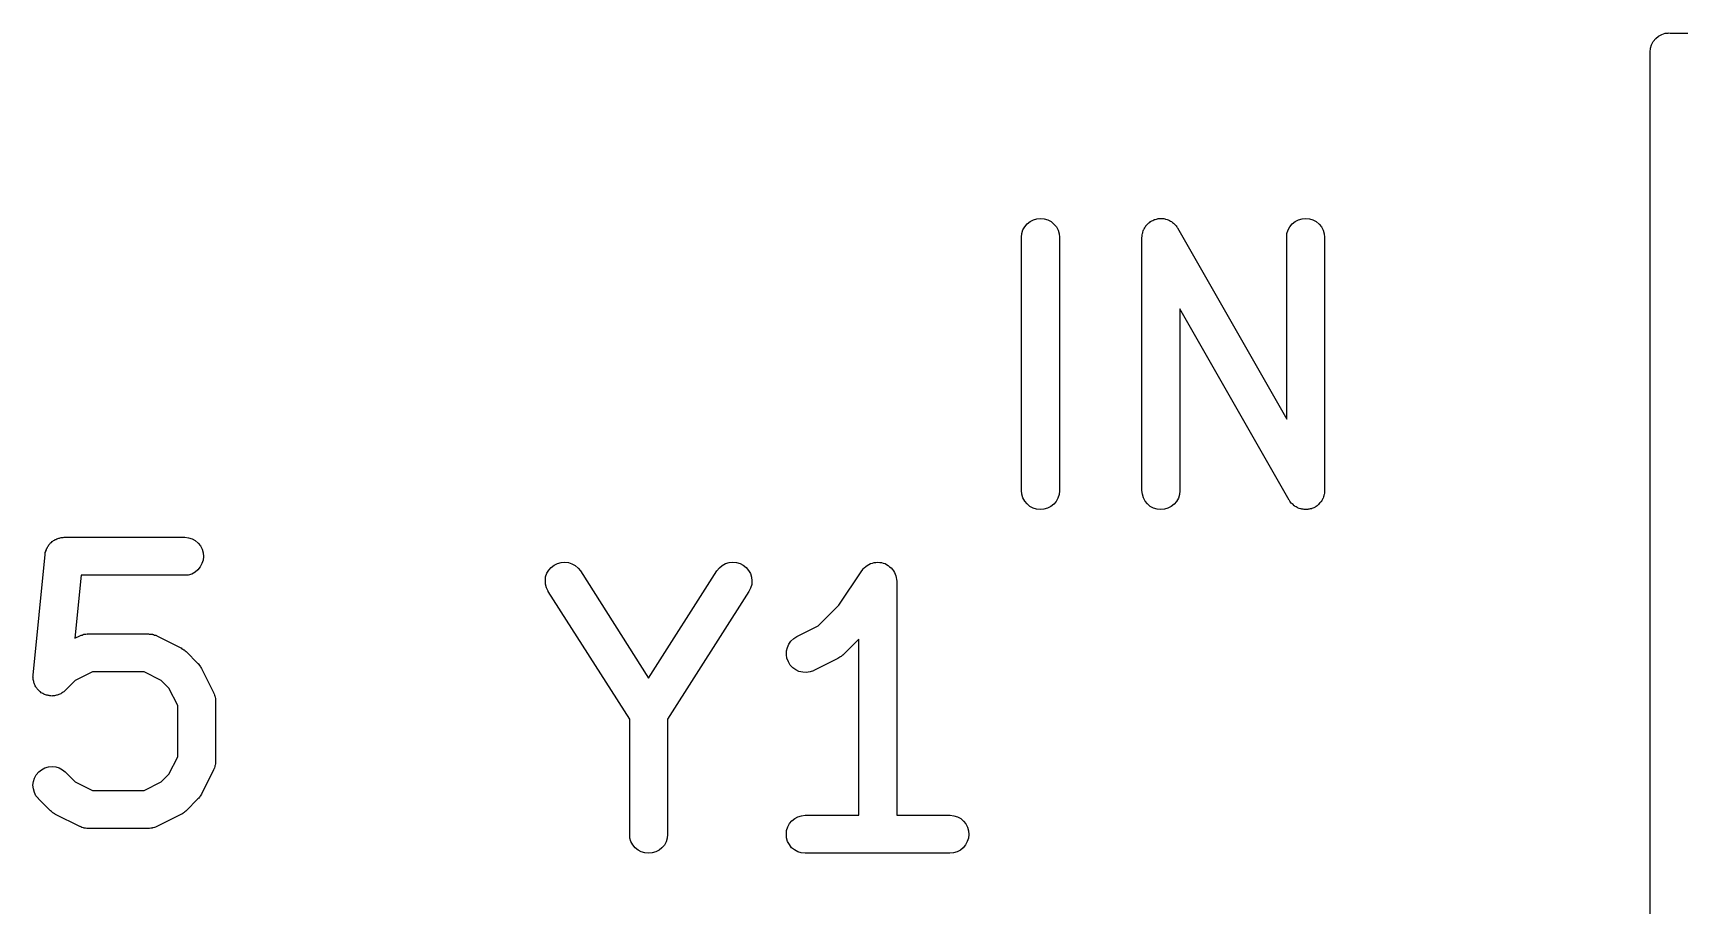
# Model space of a CAD drawing. Extents: x 123.1 to 175.8, y -128.4 to -81.3.
# Drawn here: x 156.51 to 163.02, y -103.04 to -99.59 of the extents above; entities that cross this region are included whole.
import ezdxf

# ---------------------------------------------------------------- set-up
doc = ezdxf.new("R2010")
doc.units = 0
doc.header["$MEASUREMENT"] = 0
doc.layers.add('BLACK', color=7, linetype='CONTINUOUS')

msp = doc.modelspace()

# ---------------------------------------------------------------- linework, layer by layer
at = {"layer": 'BLACK', "linetype": 'CONTINUOUS'}
for p, q in [((162.904, -99.6513), (162.908, -99.6372)), ((162.908, -99.6372), (162.915, -99.6241)), ((162.915, -99.6241), (162.925, -99.6127)), ((162.925, -99.6127), (162.936, -99.6033)), ((162.936, -99.6033), (162.949, -99.5964)), ((162.949, -99.5964), (162.963, -99.5921)), ((162.963, -99.5921), (162.974, -99.591)), ((162.974, -99.591), (162.978, -99.5906)), ((162.978, -99.5906), (162.982, -99.591)), ((162.982, -99.591), (173.134, -99.591)), ((162.903, -99.666), (162.904, -99.6513)), ((162.903, -99.6697), (162.903, -99.666)), ((162.903, -109.822), (162.903, -99.6697)), ((160.425, -100.369), (160.432, -100.356)), ((160.432, -100.356), (160.442, -100.345)), ((160.442, -100.345), (160.453, -100.336)), ((160.453, -100.336), (160.466, -100.329)), ((160.466, -100.329), (160.48, -100.325)), ((160.48, -100.325), (160.495, -100.323)), ((160.495, -100.323), (160.509, -100.325)), ((160.509, -100.325), (160.523, -100.329)), ((160.523, -100.329), (160.536, -100.336)), ((160.536, -100.336), (160.547, -100.346)), ((160.547, -100.346), (160.557, -100.357)), ((160.557, -100.357), (160.564, -100.37)), ((160.903, -100.367), (160.904, -100.364)), ((160.904, -100.364), (160.906, -100.36)), ((160.906, -100.36), (160.908, -100.356)), ((160.908, -100.356), (160.91, -100.354)), ((160.91, -100.354), (160.911, -100.352)), ((160.911, -100.352), (160.915, -100.348)), ((160.915, -100.348), (160.918, -100.345)), ((160.918, -100.345), (160.92, -100.343)), ((160.92, -100.343), (160.922, -100.341)), ((160.922, -100.341), (160.926, -100.339)), ((160.926, -100.339), (160.929, -100.336)), ((160.929, -100.336), (160.932, -100.334)), ((160.932, -100.334), (160.934, -100.333)), ((160.934, -100.333), (160.938, -100.331)), ((160.938, -100.331), (160.942, -100.329)), ((160.942, -100.329), (160.945, -100.328)), ((160.945, -100.328), (160.947, -100.327)), ((160.947, -100.327), (160.952, -100.326)), ((160.952, -100.326), (160.956, -100.325)), ((160.956, -100.325), (160.959, -100.324)), ((160.959, -100.324), (160.961, -100.324)), ((160.961, -100.324), (160.966, -100.324)), ((160.966, -100.324), (160.971, -100.323)), ((160.971, -100.323), (160.973, -100.324)), ((160.973, -100.324), (160.976, -100.324)), ((160.976, -100.324), (160.981, -100.324)), ((160.981, -100.324), (160.985, -100.325)), ((160.985, -100.325), (160.988, -100.326)), ((160.988, -100.326), (160.99, -100.326)), ((160.99, -100.326), (160.995, -100.328)), ((160.995, -100.328), (160.999, -100.329)), ((160.999, -100.329), (161.002, -100.33)), ((161.002, -100.33), (161.004, -100.331)), ((161.004, -100.331), (161.008, -100.334)), ((161.008, -100.334), (161.012, -100.336)), ((161.012, -100.336), (161.014, -100.338)), ((161.014, -100.338), (161.016, -100.339)), ((161.016, -100.339), (161.02, -100.342)), ((161.02, -100.342), (161.024, -100.346)), ((161.024, -100.346), (161.025, -100.347)), ((161.025, -100.347), (161.027, -100.349)), ((161.027, -100.349), (161.03, -100.353)), ((161.03, -100.353), (161.033, -100.357)), ((161.033, -100.357), (161.034, -100.359)), ((161.034, -100.359), (161.035, -100.361)), ((161.035, -100.361), (161.467, -101.116)), ((161.473, -100.369), (161.48, -100.356)), ((161.48, -100.356), (161.489, -100.345)), ((161.489, -100.345), (161.501, -100.336)), ((161.501, -100.336), (161.514, -100.329)), ((161.514, -100.329), (161.528, -100.325)), ((161.528, -100.325), (161.542, -100.323)), ((161.542, -100.323), (161.557, -100.325)), ((161.557, -100.325), (161.571, -100.329)), ((161.571, -100.329), (161.584, -100.336)), ((161.584, -100.336), (161.595, -100.346)), ((161.595, -100.346), (161.604, -100.357)), ((161.604, -100.357), (161.611, -100.37)), ((160.419, -100.397), (160.421, -100.383)), ((160.419, -100.398), (160.419, -100.397)), ((160.419, -101.398), (160.419, -100.398)), ((160.421, -100.383), (160.425, -100.369)), ((160.564, -100.37), (160.568, -100.384)), ((160.568, -100.384), (160.569, -100.398)), ((160.569, -100.398), (160.569, -101.398)), ((160.895, -100.397), (160.896, -100.395)), ((160.895, -100.398), (160.895, -100.397)), ((160.895, -101.398), (160.895, -100.398)), ((160.896, -100.388), (160.897, -100.383)), ((160.896, -100.392), (160.896, -100.388)), ((160.896, -100.395), (160.896, -100.392)), ((160.897, -100.383), (160.898, -100.38)), ((160.898, -100.378), (160.9, -100.373)), ((160.898, -100.38), (160.898, -100.378)), ((160.9, -100.373), (160.901, -100.369)), ((160.901, -100.369), (160.903, -100.367)), ((161.467, -100.397), (161.468, -100.383)), ((161.467, -100.398), (161.467, -100.397)), ((161.467, -101.116), (161.467, -100.398)), ((161.468, -100.383), (161.473, -100.369)), ((161.611, -100.37), (161.615, -100.384)), ((161.615, -100.384), (161.617, -100.398)), ((161.617, -100.398), (161.617, -101.398)), ((161.477, -101.436), (161.045, -100.681)), ((161.045, -100.681), (161.045, -101.398)), ((160.421, -101.413), (160.419, -101.398)), ((160.569, -101.399), (160.568, -101.414)), ((160.569, -101.398), (160.569, -101.399)), ((160.897, -101.413), (160.895, -101.398)), ((161.045, -101.399), (161.044, -101.414)), ((161.045, -101.398), (161.045, -101.399)), ((161.617, -101.404), (161.616, -101.409)), ((161.617, -101.398), (161.617, -101.399)), ((161.617, -101.399), (161.617, -101.402)), ((161.617, -101.402), (161.617, -101.404)), ((160.425, -101.427), (160.421, -101.413)), ((160.432, -101.44), (160.425, -101.427)), ((160.441, -101.451), (160.432, -101.44)), ((160.452, -101.461), (160.441, -101.451)), ((160.465, -101.468), (160.452, -101.461)), ((160.479, -101.472), (160.465, -101.468)), ((160.522, -101.468), (160.508, -101.472)), ((160.535, -101.461), (160.522, -101.468)), ((160.547, -101.452), (160.535, -101.461)), ((160.556, -101.441), (160.547, -101.452)), ((160.563, -101.428), (160.556, -101.441)), ((160.568, -101.414), (160.563, -101.428)), ((160.901, -101.427), (160.897, -101.413)), ((160.908, -101.44), (160.901, -101.427)), ((160.917, -101.451), (160.908, -101.44)), ((160.928, -101.461), (160.917, -101.451)), ((160.941, -101.468), (160.928, -101.461)), ((160.955, -101.472), (160.941, -101.468)), ((160.998, -101.468), (160.984, -101.472)), ((161.011, -101.461), (160.998, -101.468)), ((161.023, -101.452), (161.011, -101.461)), ((161.032, -101.441), (161.023, -101.452)), ((161.039, -101.428), (161.032, -101.441)), ((161.044, -101.414), (161.039, -101.428)), ((161.478, -101.438), (161.477, -101.436)), ((161.479, -101.44), (161.478, -101.438)), ((161.482, -101.444), (161.479, -101.44)), ((161.485, -101.448), (161.482, -101.444)), ((161.487, -101.449), (161.485, -101.448)), ((161.489, -101.451), (161.487, -101.449)), ((161.492, -101.454), (161.489, -101.451)), ((161.496, -101.458), (161.492, -101.454)), ((161.498, -101.459), (161.496, -101.458)), ((161.5, -101.461), (161.498, -101.459)), ((161.504, -101.463), (161.5, -101.461)), ((161.508, -101.465), (161.504, -101.463)), ((161.511, -101.466), (161.508, -101.465)), ((161.513, -101.468), (161.511, -101.466)), ((161.517, -101.469), (161.513, -101.468)), ((161.522, -101.471), (161.517, -101.469)), ((161.565, -101.47), (161.56, -101.471)), ((161.567, -101.469), (161.565, -101.47)), ((161.57, -101.468), (161.567, -101.469)), ((161.574, -101.466), (161.57, -101.468)), ((161.579, -101.464), (161.574, -101.466)), ((161.581, -101.462), (161.579, -101.464)), ((161.583, -101.461), (161.581, -101.462)), ((161.587, -101.458), (161.583, -101.461)), ((161.591, -101.455), (161.587, -101.458)), ((161.592, -101.454), (161.591, -101.455)), ((161.594, -101.452), (161.592, -101.454)), ((161.597, -101.448), (161.594, -101.452)), ((161.601, -101.445), (161.597, -101.448)), ((161.602, -101.443), (161.601, -101.445)), ((161.604, -101.441), (161.602, -101.443)), ((161.606, -101.437), (161.604, -101.441)), ((161.609, -101.432), (161.606, -101.437)), ((161.61, -101.43), (161.609, -101.432)), ((161.611, -101.428), (161.61, -101.43)), ((161.612, -101.423), (161.611, -101.428)), ((161.614, -101.419), (161.612, -101.423)), ((161.615, -101.414), (161.614, -101.416)), ((161.614, -101.416), (161.614, -101.419)), ((161.616, -101.409), (161.615, -101.414)), ((160.494, -101.473), (160.479, -101.472)), ((160.508, -101.472), (160.494, -101.473)), ((160.97, -101.473), (160.955, -101.472)), ((160.984, -101.472), (160.97, -101.473)), ((161.524, -101.471), (161.522, -101.471)), ((161.527, -101.472), (161.524, -101.471)), ((161.532, -101.472), (161.527, -101.472)), ((161.536, -101.473), (161.532, -101.472)), ((161.539, -101.473), (161.536, -101.473)), ((161.541, -101.473), (161.539, -101.473)), ((161.546, -101.473), (161.541, -101.473)), ((161.551, -101.473), (161.546, -101.473)), ((161.553, -101.472), (161.551, -101.473)), ((161.556, -101.472), (161.553, -101.472)), ((161.56, -101.471), (161.556, -101.472)), ((156.586, -101.603), (156.589, -101.6)), ((156.589, -101.6), (156.592, -101.598)), ((156.592, -101.598), (156.594, -101.596)), ((156.594, -101.596), (156.598, -101.594)), ((156.598, -101.594), (156.601, -101.592)), ((156.601, -101.592), (156.604, -101.591)), ((156.604, -101.591), (156.607, -101.589)), ((156.607, -101.589), (156.611, -101.588)), ((156.611, -101.588), (156.615, -101.586)), ((156.615, -101.586), (156.618, -101.586)), ((156.618, -101.586), (156.621, -101.585)), ((156.621, -101.585), (156.625, -101.584)), ((156.625, -101.584), (156.629, -101.584)), ((156.629, -101.584), (156.633, -101.584)), ((156.633, -101.584), (156.636, -101.583)), ((156.636, -101.583), (157.112, -101.583)), ((157.112, -101.583), (157.113, -101.583)), ((157.113, -101.583), (157.128, -101.585)), ((157.128, -101.585), (157.142, -101.589)), ((157.142, -101.589), (157.154, -101.596)), ((157.154, -101.596), (157.166, -101.606)), ((156.514, -102.127), (156.561, -101.651)), ((156.561, -101.65), (156.562, -101.647)), ((156.561, -101.651), (156.561, -101.65)), ((156.562, -101.643), (156.564, -101.639)), ((156.562, -101.647), (156.562, -101.643)), ((156.564, -101.636), (156.566, -101.633)), ((156.564, -101.639), (156.564, -101.636)), ((156.566, -101.633), (156.567, -101.629)), ((156.567, -101.629), (156.569, -101.626)), ((156.569, -101.626), (156.57, -101.622)), ((156.57, -101.622), (156.572, -101.619)), ((156.572, -101.619), (156.574, -101.616)), ((156.574, -101.616), (156.576, -101.613)), ((156.576, -101.613), (156.579, -101.61)), ((156.579, -101.61), (156.581, -101.608)), ((156.581, -101.608), (156.583, -101.605)), ((156.583, -101.605), (156.586, -101.603)), ((157.166, -101.606), (157.175, -101.617)), ((157.175, -101.617), (157.182, -101.63)), ((157.182, -101.63), (157.186, -101.644)), ((157.186, -101.644), (157.187, -101.659)), ((157.187, -101.659), (157.186, -101.673)), ((157.141, -101.728), (157.127, -101.732)), ((157.154, -101.721), (157.141, -101.728)), ((157.165, -101.712), (157.154, -101.721)), ((157.174, -101.7), (157.165, -101.712)), ((157.181, -101.687), (157.174, -101.7)), ((157.186, -101.673), (157.181, -101.687)), ((158.539, -101.739), (158.544, -101.725)), ((158.544, -101.725), (158.551, -101.713)), ((158.551, -101.713), (158.561, -101.702)), ((158.561, -101.702), (158.573, -101.693)), ((158.573, -101.693), (158.586, -101.686)), ((158.586, -101.686), (158.6, -101.682)), ((158.6, -101.682), (158.614, -101.681)), ((158.614, -101.681), (158.629, -101.683)), ((158.629, -101.683), (158.643, -101.688)), ((158.643, -101.688), (158.656, -101.695)), ((158.656, -101.695), (158.667, -101.705)), ((158.667, -101.705), (158.676, -101.716)), ((158.676, -101.716), (158.946, -102.14)), ((158.946, -102.14), (159.216, -101.716)), ((159.216, -101.715), (159.226, -101.704)), ((159.216, -101.716), (159.216, -101.715)), ((159.226, -101.704), (159.237, -101.694)), ((159.237, -101.694), (159.25, -101.687)), ((159.25, -101.687), (159.264, -101.683)), ((159.264, -101.683), (159.278, -101.681)), ((159.278, -101.681), (159.293, -101.683)), ((159.293, -101.683), (159.307, -101.687)), ((159.307, -101.687), (159.32, -101.693)), ((159.32, -101.693), (159.331, -101.702)), ((159.331, -101.702), (159.341, -101.714)), ((159.341, -101.714), (159.348, -101.726)), ((159.348, -101.726), (159.352, -101.74)), ((159.697, -101.851), (159.788, -101.715)), ((159.788, -101.715), (159.789, -101.714)), ((159.789, -101.714), (159.793, -101.708)), ((159.789, -101.714), (159.789, -101.714)), ((159.789, -101.714), (159.789, -101.714)), ((159.789, -101.714), (159.789, -101.714)), ((159.793, -101.708), (159.798, -101.703)), ((159.798, -101.703), (159.804, -101.698)), ((159.798, -101.703), (159.798, -101.703)), ((159.798, -101.703), (159.798, -101.703)), ((159.804, -101.698), (159.81, -101.694)), ((159.81, -101.694), (159.816, -101.69)), ((159.81, -101.694), (159.81, -101.694)), ((159.81, -101.694), (159.81, -101.694)), ((159.816, -101.69), (159.822, -101.687)), ((159.822, -101.687), (159.823, -101.687)), ((159.823, -101.687), (159.83, -101.685)), ((159.823, -101.687), (159.823, -101.687)), ((159.83, -101.685), (159.837, -101.683)), ((159.837, -101.683), (159.844, -101.682)), ((159.837, -101.683), (159.837, -101.683)), ((159.837, -101.683), (159.837, -101.683)), ((159.844, -101.682), (159.851, -101.681)), ((159.851, -101.681), (159.851, -101.681)), ((159.851, -101.681), (159.859, -101.682)), ((159.851, -101.681), (159.851, -101.681)), ((159.859, -101.682), (159.866, -101.683)), ((159.866, -101.683), (159.866, -101.683)), ((159.866, -101.683), (159.866, -101.683)), ((159.866, -101.683), (159.873, -101.685)), ((159.873, -101.685), (159.88, -101.687)), ((159.88, -101.687), (159.88, -101.687)), ((159.88, -101.687), (159.88, -101.687)), ((159.88, -101.687), (159.886, -101.691)), ((159.886, -101.691), (159.893, -101.694)), ((159.893, -101.694), (159.893, -101.694)), ((159.893, -101.694), (159.893, -101.694)), ((159.893, -101.694), (159.898, -101.699)), ((159.898, -101.699), (159.904, -101.704)), ((159.904, -101.704), (159.904, -101.704)), ((159.904, -101.704), (159.904, -101.704)), ((159.904, -101.704), (159.909, -101.71)), ((159.909, -101.71), (159.913, -101.715)), ((159.913, -101.715), (159.913, -101.715)), ((159.913, -101.715), (159.913, -101.715)), ((159.913, -101.715), (159.917, -101.722)), ((159.917, -101.722), (159.92, -101.728)), ((159.92, -101.728), (159.92, -101.728)), ((159.92, -101.728), (159.92, -101.728)), ((159.92, -101.728), (159.922, -101.735)), ((156.704, -101.733), (156.679, -101.982)), ((157.112, -101.733), (156.704, -101.733)), ((157.127, -101.732), (157.112, -101.733)), ((158.538, -101.754), (158.539, -101.739)), ((158.538, -101.768), (158.538, -101.754)), ((158.542, -101.783), (158.538, -101.768)), ((158.549, -101.796), (158.542, -101.783)), ((159.349, -101.784), (159.342, -101.797)), ((159.353, -101.769), (159.349, -101.784)), ((159.352, -101.74), (159.354, -101.755)), ((159.354, -101.755), (159.353, -101.769)), ((159.922, -101.735), (159.924, -101.742)), ((159.924, -101.742), (159.924, -101.742)), ((159.924, -101.742), (159.924, -101.742)), ((159.924, -101.742), (159.925, -101.749)), ((159.925, -101.749), (159.926, -101.756)), ((159.926, -101.756), (159.926, -102.681)), ((158.549, -101.797), (158.549, -101.796)), ((158.871, -102.302), (158.549, -101.797)), ((159.342, -101.797), (159.021, -102.302)), ((159.616, -101.933), (159.697, -101.851)), ((156.679, -101.982), (156.698, -101.972)), ((156.698, -101.972), (156.699, -101.972)), ((156.699, -101.972), (156.701, -101.971)), ((156.701, -101.971), (156.703, -101.97)), ((156.703, -101.97), (156.707, -101.969)), ((156.707, -101.969), (156.712, -101.967)), ((156.712, -101.967), (156.714, -101.966)), ((156.714, -101.966), (156.717, -101.966)), ((156.717, -101.966), (156.722, -101.965)), ((156.722, -101.965), (156.727, -101.964)), ((156.727, -101.964), (156.729, -101.965)), ((156.729, -101.965), (156.731, -101.964)), ((156.731, -101.964), (156.969, -101.964)), ((156.969, -101.964), (156.97, -101.964)), ((156.97, -101.964), (156.972, -101.965)), ((156.972, -101.965), (156.975, -101.965)), ((156.975, -101.965), (156.98, -101.965)), ((156.98, -101.965), (156.985, -101.966)), ((156.985, -101.966), (156.987, -101.967)), ((156.987, -101.967), (156.989, -101.967)), ((156.989, -101.967), (156.994, -101.969)), ((156.994, -101.969), (156.999, -101.97)), ((156.999, -101.97), (157.001, -101.971)), ((157.001, -101.971), (157.003, -101.972)), ((157.003, -101.972), (157.098, -102.02)), ((159.508, -101.993), (159.519, -101.983)), ((159.519, -101.983), (159.531, -101.975)), ((159.531, -101.975), (159.616, -101.933)), ((159.776, -101.985), (159.713, -102.048)), ((159.776, -102.681), (159.776, -101.985)), ((157.098, -102.02), (157.099, -102.02)), ((157.099, -102.02), (157.102, -102.023)), ((157.102, -102.023), (157.106, -102.025)), ((157.106, -102.025), (157.109, -102.027)), ((157.109, -102.027), (157.111, -102.028)), ((157.111, -102.028), (157.114, -102.031)), ((157.114, -102.031), (157.118, -102.034)), ((157.118, -102.034), (157.165, -102.082)), ((159.49, -102.032), (159.494, -102.018)), ((159.49, -102.047), (159.49, -102.032)), ((159.492, -102.061), (159.49, -102.047)), ((159.494, -102.018), (159.5, -102.005)), ((159.5, -102.005), (159.508, -101.993)), ((159.703, -102.055), (159.701, -102.057)), ((159.706, -102.054), (159.703, -102.055)), ((159.709, -102.051), (159.706, -102.054)), ((159.712, -102.048), (159.709, -102.051)), ((159.713, -102.048), (159.712, -102.048)), ((156.749, -102.114), (156.68, -102.149)), ((156.952, -102.114), (156.749, -102.114)), ((157.02, -102.149), (156.952, -102.114)), ((157.165, -102.082), (157.166, -102.082)), ((157.166, -102.082), (157.168, -102.086)), ((157.168, -102.086), (157.171, -102.089)), ((157.171, -102.089), (157.173, -102.091)), ((157.173, -102.091), (157.175, -102.094)), ((157.175, -102.094), (157.177, -102.097)), ((157.177, -102.097), (157.179, -102.101)), ((157.179, -102.101), (157.227, -102.196)), ((159.498, -102.075), (159.492, -102.061)), ((159.505, -102.088), (159.498, -102.075)), ((159.515, -102.098), (159.505, -102.088)), ((159.527, -102.107), (159.515, -102.098)), ((159.54, -102.113), (159.527, -102.107)), ((159.555, -102.116), (159.54, -102.113)), ((159.569, -102.117), (159.555, -102.116)), ((159.584, -102.115), (159.569, -102.117)), ((159.597, -102.11), (159.584, -102.115)), ((159.598, -102.109), (159.597, -102.11)), ((159.694, -102.062), (159.598, -102.109)), ((159.697, -102.059), (159.694, -102.062)), ((159.701, -102.057), (159.697, -102.059)), ((156.513, -102.134), (156.514, -102.131)), ((156.514, -102.138), (156.513, -102.134)), ((156.514, -102.131), (156.514, -102.127)), ((156.514, -102.142), (156.514, -102.138)), ((156.514, -102.145), (156.514, -102.142)), ((156.515, -102.149), (156.514, -102.145)), ((156.516, -102.152), (156.515, -102.149)), ((156.516, -102.156), (156.516, -102.152)), ((156.518, -102.159), (156.516, -102.156)), ((156.519, -102.163), (156.518, -102.159)), ((156.521, -102.166), (156.519, -102.163)), ((156.522, -102.17), (156.521, -102.166)), ((156.524, -102.173), (156.522, -102.17)), ((156.526, -102.176), (156.524, -102.173)), ((156.528, -102.179), (156.526, -102.176)), ((156.53, -102.182), (156.528, -102.179)), ((156.533, -102.184), (156.53, -102.182)), ((156.535, -102.187), (156.533, -102.184)), ((156.68, -102.149), (156.641, -102.188)), ((157.05, -102.179), (157.02, -102.149)), ((157.085, -102.248), (157.05, -102.179)), ((156.538, -102.19), (156.535, -102.187)), ((156.54, -102.192), (156.538, -102.19)), ((156.543, -102.194), (156.54, -102.192)), ((156.546, -102.197), (156.543, -102.194)), ((156.549, -102.198), (156.546, -102.197)), ((156.552, -102.2), (156.549, -102.198)), ((156.556, -102.202), (156.552, -102.2)), ((156.559, -102.204), (156.556, -102.202)), ((156.563, -102.205), (156.559, -102.204)), ((156.566, -102.206), (156.563, -102.205)), ((156.57, -102.207), (156.566, -102.206)), ((156.573, -102.208), (156.57, -102.207)), ((156.577, -102.208), (156.573, -102.208)), ((156.58, -102.209), (156.577, -102.208)), ((156.584, -102.209), (156.58, -102.209)), ((156.588, -102.21), (156.584, -102.209)), ((156.591, -102.209), (156.588, -102.21)), ((156.595, -102.209), (156.591, -102.209)), ((156.598, -102.209), (156.595, -102.209)), ((156.602, -102.208), (156.598, -102.209)), ((156.606, -102.207), (156.602, -102.208)), ((156.609, -102.207), (156.606, -102.207)), ((156.613, -102.205), (156.609, -102.207)), ((156.616, -102.204), (156.613, -102.205)), ((156.619, -102.202), (156.616, -102.204)), ((156.623, -102.201), (156.619, -102.202)), ((156.626, -102.199), (156.623, -102.201)), ((156.629, -102.197), (156.626, -102.199)), ((156.632, -102.195), (156.629, -102.197)), ((156.635, -102.193), (156.632, -102.195)), ((156.638, -102.191), (156.635, -102.193)), ((156.641, -102.188), (156.638, -102.191)), ((156.641, -102.188), (156.641, -102.188)), ((157.085, -102.45), (157.085, -102.248)), ((157.227, -102.196), (157.227, -102.197)), ((157.227, -102.197), (157.228, -102.199)), ((157.228, -102.199), (157.229, -102.201)), ((157.229, -102.201), (157.231, -102.206)), ((157.231, -102.206), (157.232, -102.211)), ((157.232, -102.211), (157.233, -102.213)), ((157.233, -102.213), (157.233, -102.215)), ((157.233, -102.215), (157.234, -102.22)), ((157.234, -102.22), (157.235, -102.225)), ((157.235, -102.225), (157.234, -102.228)), ((157.234, -102.228), (157.235, -102.23)), ((157.235, -102.23), (157.235, -102.468)), ((158.871, -102.756), (158.871, -102.302)), ((159.021, -102.302), (159.021, -102.756)), ((156.526, -102.521), (156.536, -102.51)), ((156.536, -102.51), (156.547, -102.501)), ((156.547, -102.501), (156.56, -102.494)), ((156.56, -102.494), (156.574, -102.49)), ((156.574, -102.49), (156.589, -102.488)), ((156.589, -102.488), (156.603, -102.49)), ((156.603, -102.49), (156.617, -102.494)), ((156.617, -102.494), (156.63, -102.501)), ((156.63, -102.501), (156.641, -102.51)), ((156.641, -102.51), (156.68, -102.549)), ((157.05, -102.519), (157.085, -102.45)), ((157.227, -102.501), (157.179, -102.597)), ((157.228, -102.499), (157.227, -102.501)), ((157.229, -102.497), (157.228, -102.499)), ((157.23, -102.493), (157.229, -102.497)), ((157.232, -102.488), (157.23, -102.493)), ((157.233, -102.483), (157.232, -102.486)), ((157.232, -102.486), (157.232, -102.488)), ((157.234, -102.478), (157.233, -102.483)), ((157.235, -102.469), (157.234, -102.471)), ((157.234, -102.471), (157.235, -102.473)), ((157.235, -102.473), (157.234, -102.478)), ((157.235, -102.468), (157.235, -102.469)), ((156.513, -102.562), (156.515, -102.548)), ((156.515, -102.577), (156.513, -102.562)), ((156.515, -102.548), (156.519, -102.534)), ((156.519, -102.534), (156.526, -102.521)), ((156.68, -102.549), (156.749, -102.583)), ((156.952, -102.583), (157.02, -102.549)), ((157.02, -102.549), (157.05, -102.519)), ((156.519, -102.591), (156.515, -102.577)), ((156.525, -102.604), (156.519, -102.591)), ((156.535, -102.615), (156.525, -102.604)), ((156.535, -102.616), (156.535, -102.615)), ((156.583, -102.664), (156.535, -102.616)), ((156.749, -102.583), (156.952, -102.583)), ((157.165, -102.616), (157.118, -102.664)), ((157.168, -102.613), (157.165, -102.616)), ((157.171, -102.61), (157.168, -102.613)), ((157.172, -102.607), (157.171, -102.61)), ((157.174, -102.605), (157.172, -102.607)), ((157.176, -102.601), (157.174, -102.605)), ((157.179, -102.598), (157.176, -102.601)), ((157.179, -102.597), (157.179, -102.598)), ((156.586, -102.666), (156.583, -102.664)), ((156.589, -102.669), (156.586, -102.666)), ((156.592, -102.671), (156.589, -102.669)), ((156.594, -102.673), (156.592, -102.671)), ((156.598, -102.675), (156.594, -102.673)), ((156.601, -102.677), (156.598, -102.675)), ((156.602, -102.678), (156.601, -102.677)), ((156.698, -102.725), (156.602, -102.678)), ((157.098, -102.678), (157.003, -102.725)), ((157.102, -102.676), (157.098, -102.678)), ((157.105, -102.674), (157.102, -102.676)), ((157.108, -102.672), (157.105, -102.674)), ((157.11, -102.67), (157.108, -102.672)), ((157.113, -102.667), (157.11, -102.67)), ((157.117, -102.665), (157.113, -102.667)), ((157.118, -102.664), (157.117, -102.665)), ((159.503, -102.714), (159.512, -102.703)), ((159.512, -102.703), (159.523, -102.694)), ((159.523, -102.694), (159.536, -102.687)), ((159.536, -102.687), (159.55, -102.683)), ((159.55, -102.683), (159.565, -102.681)), ((159.565, -102.681), (159.776, -102.681)), ((159.926, -102.681), (160.136, -102.681)), ((160.136, -102.681), (160.137, -102.681)), ((160.137, -102.681), (160.152, -102.683)), ((160.152, -102.683), (160.166, -102.687)), ((160.166, -102.687), (160.179, -102.694)), ((160.179, -102.694), (160.19, -102.704)), ((160.19, -102.704), (160.199, -102.715)), ((156.7, -102.726), (156.698, -102.725)), ((156.702, -102.727), (156.7, -102.726)), ((156.706, -102.729), (156.702, -102.727)), ((156.711, -102.731), (156.706, -102.729)), ((156.713, -102.731), (156.711, -102.731)), ((156.716, -102.732), (156.713, -102.731)), ((156.721, -102.732), (156.716, -102.732)), ((156.726, -102.733), (156.721, -102.732)), ((156.728, -102.733), (156.726, -102.733)), ((156.73, -102.733), (156.728, -102.733)), ((156.731, -102.733), (156.73, -102.733)), ((156.969, -102.733), (156.731, -102.733)), ((156.971, -102.733), (156.969, -102.733)), ((156.974, -102.733), (156.971, -102.733)), ((156.979, -102.732), (156.974, -102.733)), ((156.984, -102.732), (156.979, -102.732)), ((156.986, -102.731), (156.984, -102.732)), ((156.988, -102.731), (156.986, -102.731)), ((156.993, -102.729), (156.988, -102.731)), ((156.998, -102.728), (156.993, -102.729)), ((157, -102.727), (156.998, -102.728)), ((157.002, -102.726), (157, -102.727)), ((157.003, -102.725), (157.002, -102.726)), ((158.872, -102.771), (158.871, -102.756)), ((158.876, -102.785), (158.872, -102.771)), ((159.021, -102.757), (159.019, -102.772)), ((159.021, -102.756), (159.021, -102.757)), ((159.49, -102.756), (159.491, -102.741)), ((159.491, -102.77), (159.49, -102.756)), ((159.491, -102.741), (159.496, -102.727)), ((159.495, -102.784), (159.491, -102.77)), ((159.496, -102.727), (159.503, -102.714)), ((160.199, -102.715), (160.206, -102.728)), ((160.21, -102.771), (160.205, -102.785)), ((160.206, -102.728), (160.21, -102.742)), ((160.21, -102.742), (160.211, -102.757)), ((160.211, -102.757), (160.21, -102.771)), ((158.883, -102.798), (158.876, -102.785)), ((158.893, -102.809), (158.883, -102.798)), ((158.904, -102.819), (158.893, -102.809)), ((158.917, -102.826), (158.904, -102.819)), ((158.931, -102.83), (158.917, -102.826)), ((158.945, -102.831), (158.931, -102.83)), ((158.96, -102.83), (158.945, -102.831)), ((158.974, -102.826), (158.96, -102.83)), ((158.987, -102.819), (158.974, -102.826)), ((158.998, -102.81), (158.987, -102.819)), ((159.008, -102.799), (158.998, -102.81)), ((159.015, -102.786), (159.008, -102.799)), ((159.019, -102.772), (159.015, -102.786)), ((159.502, -102.797), (159.495, -102.784)), ((159.511, -102.809), (159.502, -102.797)), ((159.522, -102.818), (159.511, -102.809)), ((159.535, -102.825), (159.522, -102.818)), ((159.549, -102.83), (159.535, -102.825)), ((159.564, -102.831), (159.549, -102.83)), ((159.565, -102.831), (159.564, -102.831)), ((160.136, -102.831), (159.565, -102.831)), ((160.151, -102.83), (160.136, -102.831)), ((160.165, -102.826), (160.151, -102.83)), ((160.178, -102.819), (160.165, -102.826)), ((160.189, -102.81), (160.178, -102.819)), ((160.198, -102.798), (160.189, -102.81)), ((160.205, -102.785), (160.198, -102.798))]:
    msp.add_line(p, q, dxfattribs=at)

doc.saveas('drawing.dxf')
